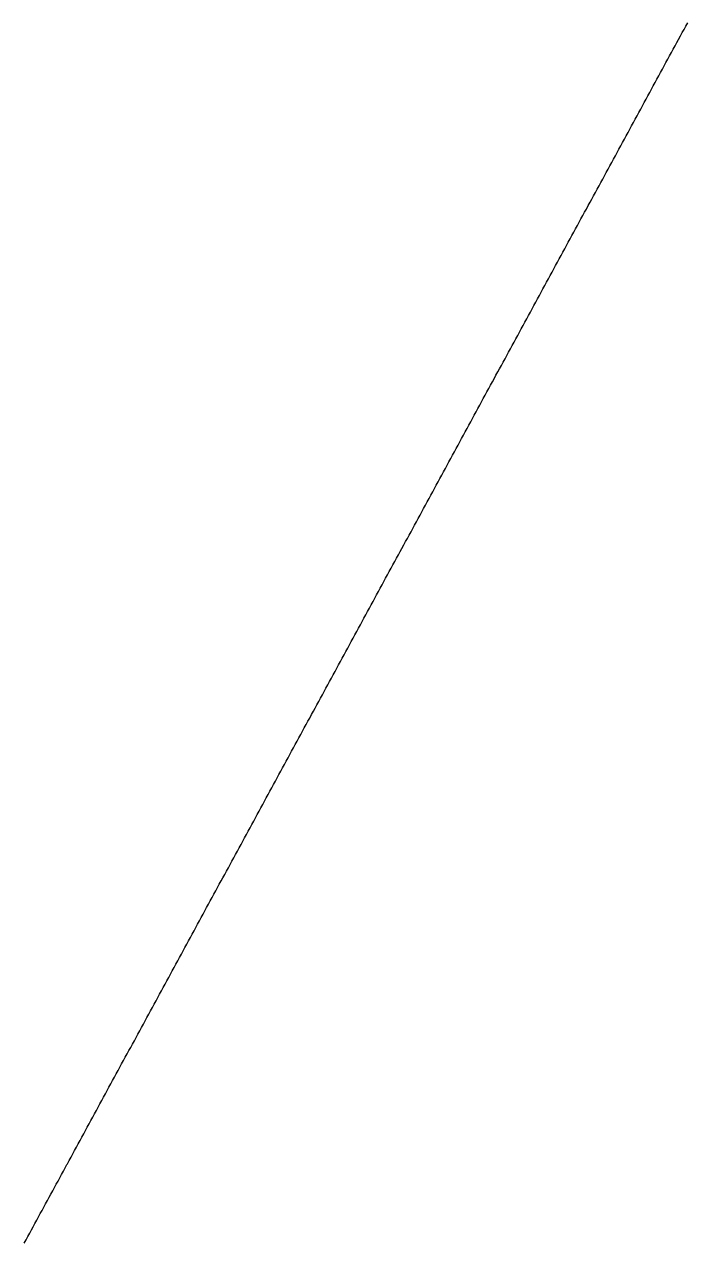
# Model space of a CAD drawing. Header units: inches. Extents: x 130170 to 284068, y 377793 to 804530.
# Drawn here: x 160037 to 161785, y 625317 to 628523 of the extents above; entities that cross this region are included whole.
import ezdxf

# ---------------------------------------------------------------- set-up
doc = ezdxf.new("R2010")
doc.units = ezdxf.units.IN
doc.header["$MEASUREMENT"] = 0
doc.layers.add('muni_il', color=7, linetype='Continuous')

msp = doc.modelspace()

# ---------------------------------------------------------------- linework, layer by layer
at = {"layer": 'muni_il'}
msp.add_lwpolyline([(160036.9, 625310.6), (160041.6, 625319.2), (160046.3, 625327.8), (160051, 625336.4), (160055.6, 625345), (160060.3, 625353.6), (160065, 625362.3), (160069.7, 625370.9), (160074.3, 625379.5), (160079, 625388.1), (160083.7, 625396.7), (160088.4, 625405.3), (160093.1, 625413.9), (160097.7, 625422.5), (160102.4, 625431.1), (160107.1, 625439.7), (160111.8, 625448.3), (160116.5, 625456.9), (160121.1, 625465.5), (160125.8, 625474.1), (160130.5, 625482.7), (160135.2, 625491.4), (160139.9, 625500), (160144.5, 625508.6), (160149.2, 625517.2), (160150.5, 625519.5), (160155.3, 625528.3), (160160, 625537.1), (160164.8, 625545.8), (160169.6, 625554.6), (160174.3, 625563.4), (160179.1, 625572.1), (160183.9, 625580.9), (160188.6, 625589.7), (160193.4, 625598.4), (160198.2, 625607.2), (160202.9, 625616), (160207.7, 625624.8), (160212.5, 625633.5), (160217.2, 625642.3), (160222, 625651.1), (160226.8, 625659.8), (160231.5, 625668.6), (160236.3, 625677.4), (160241.1, 625686.1), (160245.8, 625694.9), (160250.6, 625703.7), (160255.4, 625712.4), (160260.1, 625721.2), (160264.9, 625730), (160269.7, 625738.7), (160274.4, 625747.5), (160279.2, 625756.3), (160284, 625765.1), (160288.7, 625773.8), (160293.5, 625782.6), (160298.3, 625791.4), (160303, 625800.1), (160307.8, 625808.9), (160312.6, 625817.7), (160317.3, 625826.4), (160322.1, 625835.2), (160326.9, 625844), (160331.6, 625852.7), (160336.4, 625861.5), (160341.2, 625870.3), (160345.9, 625879), (160350.7, 625887.8), (160355.5, 625896.6), (160360.2, 625905.4), (160365, 625914.1), (160369.8, 625922.9), (160374.5, 625931.7), (160379.3, 625940.4), (160384.1, 625949.2), (160388.8, 625958), (160393.6, 625966.7), (160398.4, 625975.5), (160403.1, 625984.3), (160407.9, 625993), (160412.7, 626001.8), (160417.4, 626010.6), (160422.2, 626019.3), (160427, 626028.1), (160431.7, 626036.9), (160436.5, 626045.7), (160441.3, 626054.4), (160446, 626063.2), (160450.8, 626072), (160455.6, 626080.7), (160460.3, 626089.5), (160465.1, 626098.3), (160469.9, 626107), (160474.6, 626115.8), (160479.4, 626124.6), (160484.2, 626133.3), (160488.9, 626142.1), (160493.7, 626150.9), (160498.5, 626159.6), (160503.2, 626168.4), (160508, 626177.2), (160512.8, 626185.9), (160517.5, 626194.7), (160522.3, 626203.5), (160527.1, 626212.3), (160531.8, 626221), (160536.6, 626229.8), (160541.4, 626238.6), (160546.1, 626247.3), (160550.9, 626256.1), (160555.7, 626264.9), (160560.4, 626273.6), (160565.2, 626282.4), (160570, 626291.2), (160574.7, 626299.9), (160579.5, 626308.7), (160584.3, 626317.5), (160589, 626326.2), (160593.8, 626335), (160598.6, 626343.8), (160603.3, 626352.6), (160608.1, 626361.3), (160612.9, 626370.1), (160617.6, 626378.9), (160622.4, 626387.6), (160627.2, 626396.4), (160631.9, 626405.2), (160636.7, 626413.9), (160641.5, 626422.7), (160646.2, 626431.5), (160651, 626440.2), (160655.8, 626449), (160660.5, 626457.8), (160665.3, 626466.5), (160670.1, 626475.3), (160674.8, 626484.1), (160679.6, 626492.9), (160684.4, 626501.6), (160689.1, 626510.4), (160693.9, 626519.2), (160698.7, 626527.9), (160703.4, 626536.7), (160708.2, 626545.5), (160713, 626554.2), (160717.7, 626563), (160722.5, 626571.8), (160727.3, 626580.5), (160732, 626589.3), (160736.8, 626598.1), (160741.6, 626606.8), (160746.3, 626615.6), (160751.1, 626624.4), (160755.9, 626633.2), (160760.6, 626641.9), (160765.4, 626650.7), (160770.2, 626659.5), (160774.9, 626668.2), (160779.7, 626677), (160784.5, 626685.8), (160789.2, 626694.5), (160794, 626703.3), (160798.8, 626712.1), (160803.5, 626720.8), (160808.3, 626729.6), (160813.1, 626738.4), (160817.8, 626747.1), (160822.6, 626755.9), (160827.4, 626764.7), (160832.1, 626773.5), (160836.9, 626782.2), (160841.7, 626791), (160846.4, 626799.8), (160851.2, 626808.5), (160856, 626817.3), (160860.7, 626826.1), (160865.5, 626834.8), (160870.3, 626843.6), (160875, 626852.4), (160879.8, 626861.1), (160884.6, 626869.9), (160889.3, 626878.7), (160894.1, 626887.4), (160898.9, 626896.2), (160903.6, 626905), (160908.4, 626913.7), (160913.2, 626922.5), (160917.9, 626931.3), (160922.7, 626940.1), (160927.5, 626948.8), (160932.2, 626957.6), (160937, 626966.4), (160941.8, 626975.1), (160946.5, 626983.9), (160951.3, 626992.7), (160956.1, 627001.4), (160960.8, 627010.2), (160965.6, 627019), (160970.4, 627027.7), (160975.1, 627036.5), (160979.9, 627045.3), (160984.7, 627054), (160989.4, 627062.8), (160994.2, 627071.6), (160999, 627080.4), (161003.7, 627089.1), (161008.5, 627097.9), (161013.3, 627106.7), (161018, 627115.4), (161022.8, 627124.2), (161027.6, 627133), (161032.3, 627141.7), (161037.1, 627150.5), (161041.9, 627159.3), (161046.6, 627168), (161051.4, 627176.8), (161056.2, 627185.6), (161060.9, 627194.3), (161065.7, 627203.1), (161070.5, 627211.9), (161075.2, 627220.7), (161080, 627229.4), (161084.8, 627238.2), (161089.5, 627247), (161094.3, 627255.7), (161099.1, 627264.5), (161103.8, 627273.3), (161108.6, 627282), (161113.4, 627290.8), (161118.1, 627299.6), (161122.9, 627308.3), (161127.7, 627317.1), (161132.4, 627325.9), (161137.2, 627334.6), (161142, 627343.4), (161146.7, 627352.2), (161151.5, 627361), (161156.3, 627369.7), (161161, 627378.5), (161165.8, 627387.3), (161170.6, 627396), (161175.3, 627404.8), (161180.1, 627413.6), (161184.9, 627422.3), (161189.6, 627431.1), (161194.4, 627439.9), (161199.2, 627448.6), (161203.9, 627457.4), (161208.7, 627466.2), (161213.5, 627474.9), (161218.2, 627483.7), (161223, 627492.5), (161227.8, 627501.3), (161232.5, 627510), (161237.3, 627518.8), (161242.1, 627527.6), (161246.8, 627536.3), (161251.6, 627545.1), (161256.4, 627553.9), (161261.1, 627562.6), (161265.9, 627571.4), (161270.7, 627580.2), (161275.4, 627588.9), (161280.2, 627597.7), (161285, 627606.5), (161289.7, 627615.2), (161294.5, 627624), (161299.3, 627632.8), (161304, 627641.6), (161308.8, 627650.3), (161313.6, 627659.1), (161318.3, 627667.9), (161323.1, 627676.6), (161327.9, 627685.4), (161332.6, 627694.2), (161337.4, 627702.9), (161342.2, 627711.7), (161346.9, 627720.5), (161351.7, 627729.2), (161356.5, 627738), (161361.2, 627746.8), (161366, 627755.5), (161370.8, 627764.3), (161375.5, 627773.1), (161380.3, 627781.8), (161385.1, 627790.6), (161389.8, 627799.4), (161394.6, 627808.2), (161399.4, 627816.9), (161404.1, 627825.7), (161408.9, 627834.5), (161413.7, 627843.2), (161418.4, 627852), (161423.2, 627860.8), (161428, 627869.5), (161432.7, 627878.3), (161437.5, 627887.1), (161442.3, 627895.8), (161447, 627904.6), (161451.8, 627913.4), (161456.6, 627922.1), (161461.3, 627930.9), (161466.1, 627939.7), (161470.9, 627948.5), (161475.6, 627957.2), (161480.4, 627966), (161485.2, 627974.8), (161489.9, 627983.5), (161494.7, 627992.3), (161499.5, 628001.1), (161504.2, 628009.8), (161509, 628018.6), (161513.8, 628027.4), (161518.5, 628036.1), (161523.3, 628044.9), (161528.1, 628053.7), (161532.9, 628062.4), (161537.6, 628071.2), (161542.4, 628080), (161547.2, 628088.8), (161551.9, 628097.5), (161556.7, 628106.3), (161561.5, 628115.1), (161566.2, 628123.8), (161571, 628132.6), (161575.8, 628141.4), (161580.5, 628150.1), (161585.3, 628158.9), (161590.1, 628167.7), (161594.8, 628176.4), (161599.6, 628185.2), (161604.4, 628194), (161609.1, 628202.7), (161613.9, 628211.5), (161618.7, 628220.3), (161623.4, 628229.1), (161628.2, 628237.8), (161633, 628246.6), (161637.7, 628255.4), (161642.5, 628264.1), (161647.3, 628272.9), (161652, 628281.7), (161656.8, 628290.4), (161661.6, 628299.2), (161666.3, 628308), (161671.1, 628316.7), (161675.9, 628325.5), (161680.6, 628334.3), (161685.4, 628343), (161690.2, 628351.8), (161694.9, 628360.6), (161699.7, 628369.4), (161704.5, 628378.1), (161709.2, 628386.9), (161714, 628395.7), (161718.8, 628404.4), (161723.5, 628413.2), (161728.3, 628422), (161733.1, 628430.7), (161737.8, 628439.5), (161742.6, 628448.3), (161747.4, 628457), (161752.1, 628465.8), (161756.9, 628474.6), (161761.7, 628483.3), (161766.4, 628492.1), (161771.2, 628500.9), (161776, 628509.6), (161780.7, 628518.4), (161785.5, 628527.2)], dxfattribs=at)

doc.saveas('drawing.dxf')
